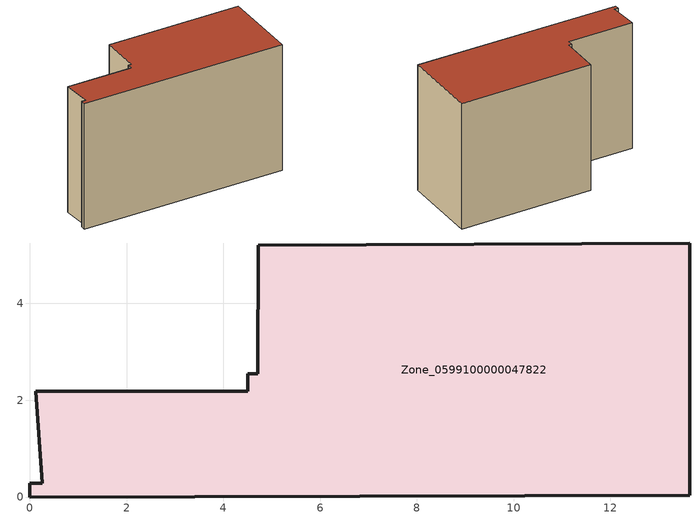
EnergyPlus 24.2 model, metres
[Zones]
Zone_0599100000047822
 floor ground (C_G): 4.5,2.19 4.5,2.55 4.71,2.55 4.72,5.2 13.64,5.25 13.64,0.04 0,0 0,0.29 0.26,0.28 0.13,2.19 z0
 wall outside (C_F): 0,0 13.64,0.04 13.64,5.25 4.72,5.2 4.71,2.55 4.5,2.55 4.5,2.19 0.13,2.19 0.26,0.28 0,0.29 0,0 z0:8.7
 roof outside (C_R): 13.64,5.25 4.72,5.2 4.71,2.55 4.5,2.55 4.5,2.19 0.13,2.19 0.26,0.28 0,0.29 0,0 13.64,0.04 z8.7
[BUILDING]
Pand.0599100000047822: North Axis=0; Terrain=City; Loads Convergence Tolerance Value=0.04; Temperature Convergence Tolerance Value=0.4; Solar Distribution=FullExterior; Maximum Number of Warmup Days=25; Minimum Number of Warmup Days=1
[Site:Location]
Rotterdam.The.Hague.AP_ZH_NLD Design_Conditions: Latitude=51.96; Longitude=4.45; Time Zone=1; Elevation=-4.5
[SITE:GROUNDTEMPERATURE:BUILDINGSURFACE]
18, 18, 18, 18, 18, 18, 18, 18, 18, 18, 18, 18
[MATERIAL] Thermal Absorptance=0.9; Solar Absorptance=0.7; Visible Absorptance=0.7
Name | Roughness | Thickness | Conductivity | Density | Specific Heat
G.TI.1975-1991 | MediumSmooth | 0.15 | 0.288461 | 540 | 1210
F.TI.1975-1991 | Rough | 0.3 | 0.230769 | 1920 | 840
R.TI.1975-1991 | MediumRough | 0.2 | 0.153846 | 1500 | 1000
[CONSTRUCTION]
C_G: G.TI.1975-1991
C_F: F.TI.1975-1991
C_R: R.TI.1975-1991
[ZONE]
Zone_0599100000047822: Type=1; Multiplier=1; Ceiling Height=Autocalculate; Volume=Autocalculate; Floor Area=autocalculate; Part of Total Floor Area=Yes
[ZONEINFILTRATION:DESIGNFLOWRATE]
Infil_Zone_0599100000047822: Zone or ZoneList or Space or SpaceList=Zone_0599100000047822; Schedule=AlwaysOn; Design Flow Rate Calculation Method=Flow/Area; Flow Rate per Floor Area=0.003; Constant Term Coefficient=1; Temperature Term Coefficient=0; Velocity Term Coefficient=0; Velocity Squared Term Coefficient=0
[HVACTEMPLATE:ZONE:IDEALLOADSAIRSYSTEM]
Zone_0599100000047822: Maximum Heating Supply Air Temperature=50; Minimum Cooling Supply Air Temperature=13; Maximum Heating Supply Air Humidity Ratio=0.0156; Minimum Cooling Supply Air Humidity Ratio=0.0077; Heating Limit=NoLimit; Cooling Limit=NoLimit; Dehumidification Control Type=ConstantSensibleHeatRatio; Cooling Sensible Heat Ratio=0.7; Dehumidification Setpoint=60; Humidification Control Type=None; Humidification Setpoint=30; Outdoor Air Method=None; Outdoor Air Flow Rate per Person=0.00944; Outdoor Air Flow Rate per Zone Floor Area=0; Outdoor Air Flow Rate per Zone=0; Demand Controlled Ventilation Type=None; Outdoor Air Economizer Type=NoEconomizer; Heat Recovery Type=None; Sensible Heat Recovery Effectiveness=0.7; Latent Heat Recovery Effectiveness=0.65
[ZONECONTROL:THERMOSTAT]
ThermostatControl_Zone_0599100000047822: Zone or ZoneList=Zone_0599100000047822; Control Type Schedule=DualSetpointControlType; Control 1=Thermostat_Zone_0599100000047822; Temperature Difference Between Cutout And Setpoint=0
[THERMOSTATSETPOINT:DUALSETPOINT]
Thermostat_Zone_0599100000047822: Heating Setpoint Temperature Schedule=HeatingSetpoint_Zone_0599100000047822; Cooling Setpoint Temperature Schedule=CoolingSetpoint_Zone_0599100000047822
[SCHEDULE:COMPACT]
HeatingSetpoint_Zone_0599100000047822: Through: 12/31, For: AllDays, Until: 24:00, 21
CoolingSetpoint_Zone_0599100000047822: Through: 12/31, For: AllDays, Until: 24:00, 24
DualSetpointControlType: Through: 12/31, For: AllDays, Until: 24:00, 4
AlwaysOn: Through: 12/31, For: AllDays, Until: 24:00, 1
